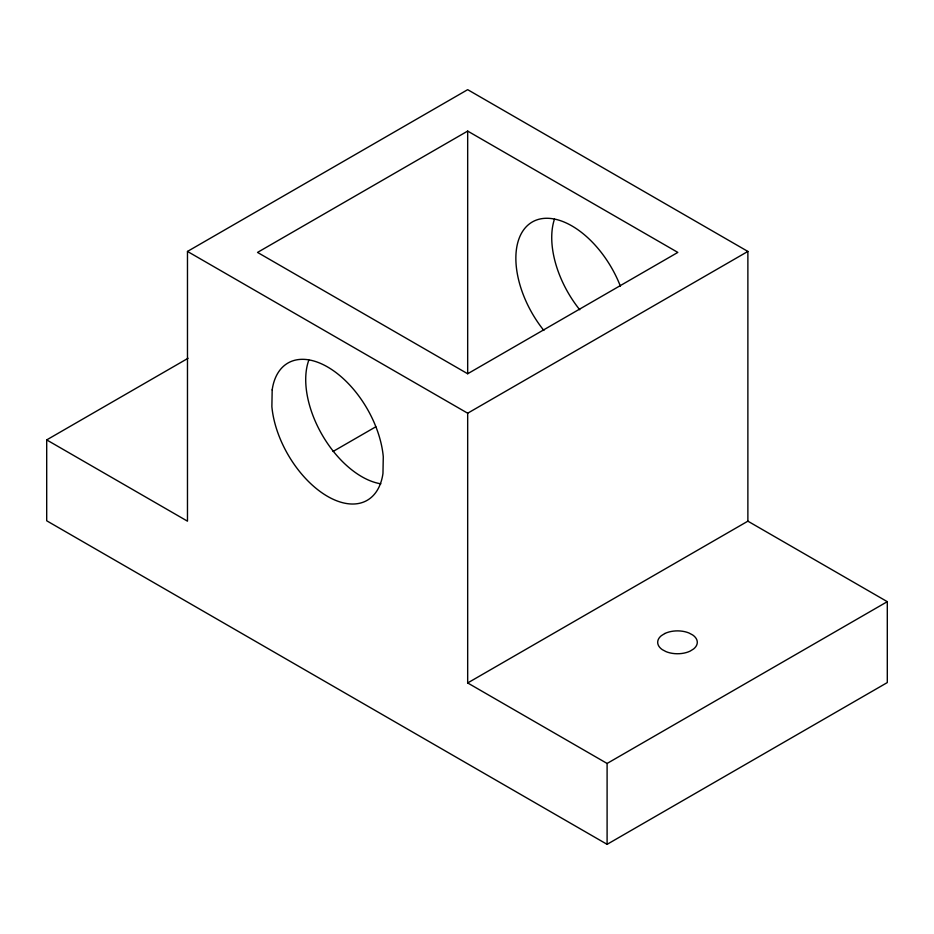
<?xml version="1.0" encoding="UTF-8"?>
<svg xmlns="http://www.w3.org/2000/svg" width="934" height="934" viewBox="0 0 934 934"><rect width="100%" height="100%" fill="white"/><g stroke="black" fill="none" stroke-linecap="round" stroke-linejoin="round"><path stroke-width="1.4" d="M187.477 251.433L467.677 89.664L747.877 251.433L747.877 521.172L467.677 682.952L467.677 413.213L187.477 251.433L187.477 521.172L46.7 439.902L46.7 520.787L607.1 844.336L887.3 682.567L887.3 601.671L747.877 521.172M467.677 131.087L257.527 252.413L467.677 373.752L677.827 252.413L467.677 131.087L467.677 373.752M46.7 439.902L188.061 358.282M333.029 451.484L375.807 426.791M467.677 413.213L747.877 251.433M467.677 682.952L607.1 763.452L887.3 601.671M607.1 763.452L607.1 844.336M380.85 483.812A79.25 45.754 60 0 1 322.37 435.244A79.25 45.754 60 0 1 308.839 360.08M579.757 309.773A79.25 45.754 60 0 1 554.469 219.151M543.88 330.484A79.25 45.754 60 0 1 532.275 221.988A79.25 45.754 60 0 1 620.433 286.283M272.179 389.887L271.876 406.605A79.25 45.754 60 0 0 326.386 495.685A79.25 45.754 60 0 0 382.963 473.468L383.279 456.761A79.25 45.754 60 0 0 328.768 367.669A79.25 45.754 60 0 0 272.179 389.887M664.81 633.521L661.307 635.715A19.812 11.442 0 0 0 662.264 649.632L666.059 651.652A19.812 11.442 0 0 0 690.168 651.103L693.67 648.908A19.812 11.442 0 0 0 692.713 634.992L688.918 632.972A19.812 11.442 0 0 0 664.81 633.521"/></g></svg>
